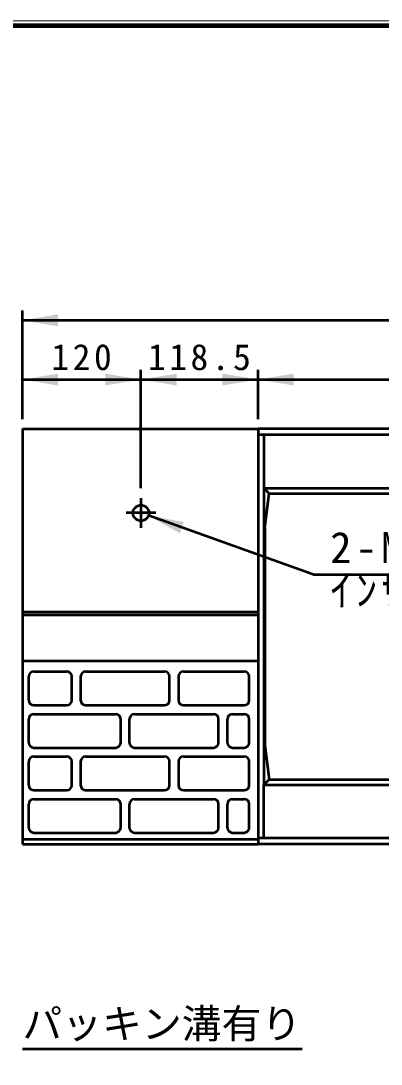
# Model space of a CAD drawing. Units: millimetres, scale not verified. Extents: x 100 to 4105, y 100 to 2870.
# Drawn here: x 1981 to 2346, y 1814 to 2870 of the extents above; entities that cross this region are included whole.
import ezdxf
from ezdxf.enums import TextEntityAlignment as Align

# ---------------------------------------------------------------- set-up
doc = ezdxf.new("R2010")
doc.units = ezdxf.units.MM
doc.header["$LTSCALE"] = 5
doc.header["$PDMODE"] = 32
doc.header["$PDSIZE"] = 2.5
doc.linetypes.add('USER1', pattern=[13.4, 10, -1.2, 1, -1.2])
doc.layers.add('V-nasSTD', color=7, linetype='Continuous', lineweight=35)
doc.styles.add('ＭＳ ゴシック', font='')
doc.styles.get('ＭＳ ゴシック').set_extended_font_data('MS Gothic')

msp = doc.modelspace()

# ---------------------------------------------------------------- hatches: boundary and pattern name
at = {"layer": 'V-nasSTD'}
for points in [[(2018.969, 2573.045), (1982.969, 2567.045), (2018.969, 2561.045)], [(2018.969, 2513.045), (1982.969, 2507.045), (2018.969, 2501.045)], [(2066.969, 2501.045), (2102.969, 2507.045), (2066.969, 2513.045)], [(2138.969, 2513.045), (2102.969, 2507.045), (2138.969, 2501.045)], [(2185.469, 2501.045), (2221.469, 2507.045), (2185.469, 2513.045)], [(2257.469, 2513.045), (2221.469, 2507.045), (2257.469, 2501.045)], [(2142.386, 2351.592), (2144.405, 2357.242), (2146.423, 2362.892), (2110.503, 2369.353)]]:
    msp.add_hatch(color=256, dxfattribs=at).paths.add_polyline_path(points)

# ---------------------------------------------------------------- linework, layer by layer
at = {"layer": 'V-nasSTD', "lineweight": 100}
msp.add_line((4100, 2865), (105, 2865), dxfattribs=at)
at = {"layer": 'V-nasSTD', "lineweight": 50}
for p, q in [((1982.969, 2467.045), (1982.969, 2577.045)), ((1982.969, 2567.045), (2982.969, 2567.045)), ((2102.969, 2397.045), (2102.969, 2517.045)), ((2221.469, 2467.045), (2221.469, 2517.045)), ((1982.969, 2507.045), (2102.969, 2507.045)), ((2102.969, 2507.045), (2221.469, 2507.045)), ((2221.469, 2507.045), (2744.469, 2507.045)), ((1982.969, 2457.045), (1982.969, 2037.045)), ((1982.969, 2457.045), (2221.469, 2457.045)), ((2221.469, 2457.045), (2221.469, 2037.045)), ((2744.469, 2457.045), (2221.469, 2457.045)), ((2744.469, 2451.045), (2221.469, 2451.045)), ((2227.469, 2451.045), (2227.469, 2397.045)), ((2232.728, 2391.786), (2227.469, 2397.045)), ((2227.469, 2397.045), (2738.469, 2397.045)), ((2227.469, 2397.045), (2227.469, 2097.045)), ((2228.169, 2357.045), (2232.728, 2391.786)), ((2232.728, 2391.786), (2733.21, 2391.786)), ((2277.332, 2309.753), (2110.503, 2369.353)), ((2228.169, 2357.045), (2228.169, 2137.045)), ((2277.332, 2309.753), (2417.332, 2309.753)), ((1982.969, 2272.045), (2221.469, 2272.045)), ((1982.969, 2269.045), (2221.469, 2269.045)), ((2221.469, 2222.045), (1982.969, 2222.045)), ((1989.469, 2182.545), (1989.469, 2206.545)), ((1994.469, 2211.545), (2027.969, 2211.545)), ((2032.969, 2182.545), (2032.969, 2206.545)), ((2041.969, 2206.545), (2041.969, 2182.545)), ((2046.969, 2211.545), (2126.969, 2211.545)), ((2131.969, 2182.545), (2131.969, 2206.545)), ((2140.969, 2206.545), (2140.969, 2182.545)), ((2145.969, 2211.545), (2207.469, 2211.545)), ((2212.469, 2182.545), (2212.469, 2206.545)), ((1994.469, 2177.545), (2027.969, 2177.545)), ((2046.969, 2177.545), (2126.969, 2177.545)), ((2145.969, 2177.545), (2207.469, 2177.545)), ((1994.469, 2168.545), (2077.469, 2168.545)), ((2096.469, 2168.545), (2176.469, 2168.545)), ((2195.469, 2168.545), (2207.469, 2168.545)), ((1989.469, 2139.545), (1989.469, 2163.545)), ((2082.469, 2139.545), (2082.469, 2163.545)), ((2091.469, 2139.545), (2091.469, 2163.545)), ((2181.469, 2139.545), (2181.469, 2163.545)), ((2190.469, 2139.545), (2190.469, 2163.545)), ((2212.469, 2139.545), (2212.469, 2163.545)), ((1994.469, 2134.545), (2077.469, 2134.545)), ((2096.469, 2134.545), (2176.469, 2134.545)), ((2195.469, 2134.545), (2207.469, 2134.545)), ((2228.169, 2137.045), (2232.728, 2102.304)), ((1994.469, 2125.545), (2027.969, 2125.545)), ((2046.969, 2125.545), (2126.969, 2125.545)), ((2145.969, 2125.545), (2207.469, 2125.545)), ((1989.469, 2096.545), (1989.469, 2120.545)), ((2032.969, 2096.545), (2032.969, 2120.545)), ((2041.969, 2120.545), (2041.969, 2096.545)), ((2131.969, 2096.545), (2131.969, 2120.545)), ((2140.969, 2120.545), (2140.969, 2096.545)), ((2212.469, 2096.545), (2212.469, 2120.545)), ((2232.728, 2102.304), (2227.469, 2097.045)), ((2232.728, 2102.304), (2733.21, 2102.304)), ((1994.469, 2091.545), (2027.969, 2091.545)), ((2046.969, 2091.545), (2126.969, 2091.545)), ((2145.969, 2091.545), (2207.469, 2091.545)), ((2227.469, 2097.045), (2738.469, 2097.045)), ((2227.469, 2043.045), (2227.469, 2097.045)), ((1994.469, 2082.545), (2077.469, 2082.545)), ((2096.469, 2082.545), (2176.469, 2082.545)), ((2195.469, 2082.545), (2207.469, 2082.545)), ((1989.469, 2053.545), (1989.469, 2077.545)), ((2082.469, 2053.545), (2082.469, 2077.545)), ((2091.469, 2053.545), (2091.469, 2077.545)), ((2181.469, 2053.545), (2181.469, 2077.545)), ((2190.469, 2053.545), (2190.469, 2077.545)), ((2212.469, 2053.545), (2212.469, 2077.545)), ((1994.469, 2048.545), (2077.469, 2048.545)), ((2096.469, 2048.545), (2176.469, 2048.545)), ((2195.469, 2048.545), (2207.469, 2048.545)), ((1982.969, 2042.045), (2221.469, 2042.045)), ((2744.469, 2043.045), (2221.469, 2043.045)), ((1982.969, 2037.045), (2221.469, 2037.045)), ((2744.469, 2037.045), (2221.469, 2037.045)), ((1982.969, 1829.718), (2266.177, 1829.718))]:
    msp.add_line(p, q, dxfattribs=at)
at = {"layer": 'V-nasSTD', "linetype": 'USER1', "lineweight": 50}
for p, q in [((2102.969, 2387.045), (2102.969, 2357.045)), ((2117.969, 2372.045), (2087.969, 2372.045))]:
    msp.add_line(p, q, dxfattribs=at)
at = {"layer": 'V-nasSTD', "lineweight": 13}
msp.add_lwpolyline([(100, 100), (100, 2870), (4105, 2870), (4105, 100)], close=True, dxfattribs=at)
at = {"layer": 'V-nasSTD', "lineweight": 50}
msp.add_circle((2102.969, 2372.045), 8, dxfattribs=at)
for centre, start, end in [((1994.469, 2206.545), 90, 180), ((2027.969, 2206.545), 0, 90), ((2046.969, 2206.545), 90, 180), ((2126.969, 2206.545), 0, 90), ((2145.969, 2206.545), 90, 180), ((2207.469, 2206.545), 0, 90), ((1994.469, 2182.545), 180, 270), ((2027.969, 2182.545), 270, 0), ((2046.969, 2182.545), 180, 270), ((2126.969, 2182.545), 270, 0), ((2145.969, 2182.545), 180, 270), ((2207.469, 2182.545), 270, 0), ((1994.469, 2163.545), 90, 180), ((2077.469, 2163.545), 0, 90), ((2096.469, 2163.545), 90, 180), ((2176.469, 2163.545), 0, 90), ((2195.469, 2163.545), 90, 180), ((2207.469, 2163.545), 0, 90), ((1994.469, 2139.545), 180, 270), ((2077.469, 2139.545), 270, 0), ((2096.469, 2139.545), 180, 270), ((2176.469, 2139.545), 270, 0), ((2195.469, 2139.545), 180, 270), ((2207.469, 2139.545), 270, 0), ((1994.469, 2120.545), 90, 180), ((2027.969, 2120.545), 0, 90), ((2046.969, 2120.545), 90, 180), ((2126.969, 2120.545), 0, 90), ((2145.969, 2120.545), 90, 180), ((2207.469, 2120.545), 0, 90), ((1994.469, 2096.545), 180, 270), ((2027.969, 2096.545), 270, 0), ((2046.969, 2096.545), 180, 270), ((2126.969, 2096.545), 270, 0), ((2145.969, 2096.545), 180, 270), ((2207.469, 2096.545), 270, 0), ((1994.469, 2077.545), 90, 180), ((2077.469, 2077.545), 0, 90), ((2096.469, 2077.545), 90, 180), ((2176.469, 2077.545), 0, 90), ((2195.469, 2077.545), 90, 180), ((2207.469, 2077.545), 0, 90), ((1994.469, 2053.545), 180, 270), ((2077.469, 2053.545), 270, 0), ((2096.469, 2053.545), 180, 270), ((2176.469, 2053.545), 270, 0), ((2195.469, 2053.545), 180, 270), ((2207.469, 2053.545), 270, 0)]:
    msp.add_arc(centre, 5, start, end, dxfattribs=at)
at = {"layer": 'V-nasSTD'}
msp.add_point((2102.969, 2372.045), dxfattribs=at)

# ---------------------------------------------------------------- texts
at = {"layer": 'V-nasSTD', "style": 'ＭＳ ゴシック'}
msp.add_text('パッキン溝有り', height=29.56, dxfattribs=at).set_placement((1982.969, 1870.038), align=Align.TOP_LEFT)
at = {"layer": 'V-nasSTD', "attachment_point": 1, "style": 'ＭＳ ゴシック'}
for s, insert, char_height in [('\\T1.2;120', (2012.369, 2543.045), 26.39), ('\\T1.2;118.5', (2110.019, 2543.045), 26.39), ('\\T1.2;2-M16', (2294.452, 2352.953), 31.67), ('\\T1.2;ｲﾝｻｰﾄ', (2294.452, 2309.753), 31.67)]:
    msp.add_mtext(s, dxfattribs=dict(at, insert=insert, char_height=char_height))

doc.saveas('drawing.dxf')
